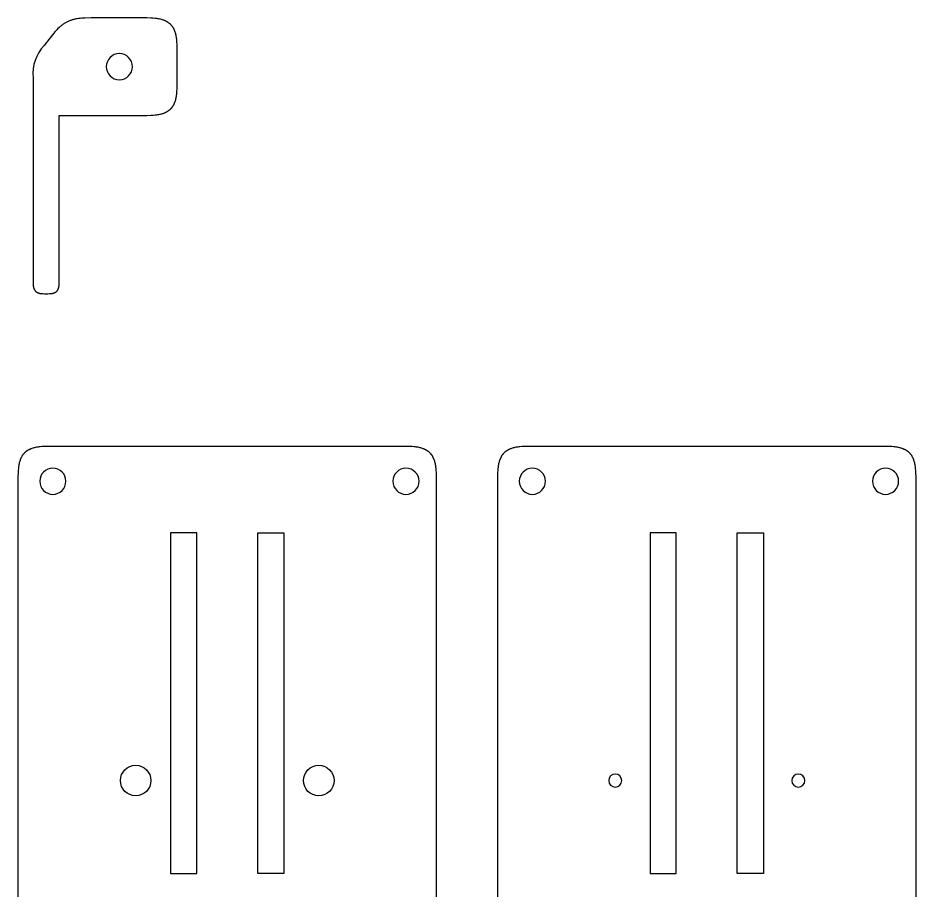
# Model space of a CAD drawing. Extents: x -848 to -427, y -230 to 168.
# Drawn here: x -642 to -436, y -33.7 to 166.2 of the extents above; entities that cross this region are included whole.
import ezdxf

# ---------------------------------------------------------------- set-up
doc = ezdxf.new("R2010")
doc.units = 0
doc.layers.add('DEFAULT', color=7, linetype='CONTINUOUS')

msp = doc.modelspace()

# ---------------------------------------------------------------- linework, layer by layer
at = {"layer": 'DEFAULT'}
msp.add_lwpolyline([(-638.53, 152.52), (-638.53, 106), (-638.53, 105.63), (-638.52, 105.26), (-638.51, 105.08), (-638.5, 104.91), (-638.49, 104.83), (-638.48, 104.74), (-638.46, 104.66), (-638.45, 104.58), (-638.43, 104.5), (-638.42, 104.43), (-638.4, 104.35), (-638.38, 104.28), (-638.35, 104.21), (-638.33, 104.14), (-638.32, 104.11), (-638.3, 104.07), (-638.29, 104.04), (-638.27, 104.01), (-638.26, 103.98), (-638.24, 103.94), (-638.23, 103.91), (-638.21, 103.88), (-638.19, 103.85), (-638.18, 103.82), (-638.16, 103.8), (-638.14, 103.77), (-638.12, 103.74), (-638.1, 103.71), (-638.08, 103.69), (-638.06, 103.66), (-638.04, 103.64), (-638.01, 103.61), (-637.99, 103.59), (-637.97, 103.56), (-637.95, 103.54), (-637.92, 103.52), (-637.9, 103.49), (-637.87, 103.47), (-637.84, 103.45), (-637.82, 103.43), (-637.79, 103.41), (-637.76, 103.39), (-637.74, 103.37), (-637.71, 103.36), (-637.68, 103.34), (-637.65, 103.32), (-637.62, 103.3), (-637.59, 103.29), (-637.56, 103.27), (-637.52, 103.26), (-637.49, 103.24), (-637.46, 103.23), (-637.43, 103.21), (-637.39, 103.2), (-637.32, 103.18), (-637.25, 103.15), (-637.18, 103.13), (-637.1, 103.11), (-637.03, 103.1), (-636.95, 103.08), (-636.87, 103.07), (-636.79, 103.06), (-636.71, 103.05), (-636.62, 103.04), (-636.45, 103.02), (-636.27, 103.01), (-635.91, 103), (-635.53, 103), (-635.16, 103), (-634.79, 103.01), (-634.62, 103.02), (-634.44, 103.04), (-634.36, 103.05), (-634.27, 103.06), (-634.19, 103.07), (-634.11, 103.08), (-634.04, 103.1), (-633.96, 103.11), (-633.88, 103.13), (-633.81, 103.15), (-633.74, 103.18), (-633.67, 103.2), (-633.64, 103.21), (-633.6, 103.23), (-633.57, 103.24), (-633.54, 103.26), (-633.51, 103.27), (-633.48, 103.29), (-633.44, 103.3), (-633.41, 103.32), (-633.38, 103.34), (-633.36, 103.36), (-633.33, 103.37), (-633.3, 103.39), (-633.27, 103.41), (-633.24, 103.43), (-633.22, 103.45), (-633.19, 103.47), (-633.17, 103.49), (-633.14, 103.52), (-633.12, 103.54), (-633.09, 103.56), (-633.07, 103.59), (-633.05, 103.61), (-633.03, 103.64), (-633, 103.66), (-632.98, 103.69), (-632.96, 103.71), (-632.94, 103.74), (-632.92, 103.77), (-632.91, 103.8), (-632.89, 103.82), (-632.87, 103.85), (-632.85, 103.88), (-632.84, 103.91), (-632.82, 103.94), (-632.8, 103.98), (-632.79, 104.01), (-632.77, 104.04), (-632.76, 104.07), (-632.75, 104.11), (-632.73, 104.14), (-632.71, 104.21), (-632.69, 104.28), (-632.67, 104.35), (-632.65, 104.43), (-632.63, 104.5), (-632.61, 104.58), (-632.6, 104.66), (-632.59, 104.74), (-632.58, 104.83), (-632.57, 104.91), (-632.55, 105.08), (-632.54, 105.26), (-632.53, 105.63), (-632.53, 106), (-632.53, 143.88), (-613.47, 143.88), (-612.47, 143.88), (-611.5, 143.9), (-611.02, 143.93), (-610.56, 143.97), (-610.34, 144), (-610.12, 144.02), (-609.9, 144.06), (-609.69, 144.09), (-609.48, 144.14), (-609.27, 144.18), (-609.07, 144.23), (-608.88, 144.29), (-608.69, 144.35), (-608.51, 144.41), (-608.42, 144.45), (-608.33, 144.48), (-608.24, 144.52), (-608.15, 144.56), (-608.07, 144.6), (-607.99, 144.64), (-607.9, 144.69), (-607.82, 144.73), (-607.74, 144.78), (-607.67, 144.82), (-607.59, 144.87), (-607.52, 144.92), (-607.44, 144.97), (-607.37, 145.03), (-607.3, 145.08), (-607.23, 145.14), (-607.16, 145.19), (-607.1, 145.25), (-607.03, 145.31), (-606.97, 145.38), (-606.91, 145.44), (-606.85, 145.5), (-606.79, 145.57), (-606.73, 145.64), (-606.67, 145.71), (-606.62, 145.78), (-606.57, 145.85), (-606.52, 145.92), (-606.47, 146), (-606.42, 146.07), (-606.37, 146.15), (-606.32, 146.23), (-606.28, 146.31), (-606.24, 146.39), (-606.19, 146.48), (-606.15, 146.56), (-606.12, 146.65), (-606.08, 146.73), (-606.04, 146.82), (-606.01, 146.91), (-605.94, 147.1), (-605.88, 147.29), (-605.82, 147.48), (-605.77, 147.68), (-605.73, 147.89), (-605.69, 148.09), (-605.65, 148.31), (-605.62, 148.52), (-605.59, 148.75), (-605.56, 148.97), (-605.52, 149.43), (-605.5, 149.9), (-605.47, 150.88), (-605.47, 151.88), (-605.47, 158.21), (-605.47, 159.21), (-605.5, 160.19), (-605.52, 160.66), (-605.56, 161.12), (-605.59, 161.34), (-605.62, 161.57), (-605.65, 161.78), (-605.69, 162), (-605.73, 162.2), (-605.77, 162.41), (-605.82, 162.61), (-605.88, 162.8), (-605.94, 162.99), (-606.01, 163.18), (-606.04, 163.27), (-606.08, 163.36), (-606.12, 163.44), (-606.15, 163.53), (-606.19, 163.61), (-606.24, 163.7), (-606.28, 163.78), (-606.32, 163.86), (-606.37, 163.94), (-606.42, 164.02), (-606.47, 164.09), (-606.52, 164.17), (-606.57, 164.24), (-606.62, 164.31), (-606.67, 164.38), (-606.73, 164.45), (-606.79, 164.52), (-606.85, 164.59), (-606.91, 164.65), (-606.97, 164.71), (-607.03, 164.78), (-607.1, 164.84), (-607.16, 164.9), (-607.23, 164.95), (-607.3, 165.01), (-607.37, 165.06), (-607.44, 165.12), (-607.52, 165.17), (-607.59, 165.22), (-607.67, 165.27), (-607.74, 165.31), (-607.82, 165.36), (-607.9, 165.4), (-607.99, 165.45), (-608.07, 165.49), (-608.15, 165.53), (-608.24, 165.57), (-608.33, 165.61), (-608.42, 165.64), (-608.51, 165.68), (-608.69, 165.74), (-608.88, 165.8), (-609.07, 165.86), (-609.27, 165.91), (-609.48, 165.95), (-609.69, 166), (-609.9, 166.03), (-610.12, 166.07), (-610.34, 166.09), (-610.56, 166.12), (-611.02, 166.16), (-611.5, 166.19), (-612.47, 166.21), (-613.47, 166.21), (-625.21, 166.21), (-626.67, 166.2), (-627.03, 166.18), (-627.38, 166.16), (-627.74, 166.13), (-628.08, 166.09), (-628.43, 166.04), (-628.59, 166.01), (-628.76, 165.98), (-628.93, 165.94), (-629.09, 165.9), (-629.26, 165.86), (-629.42, 165.82), (-629.58, 165.77), (-629.74, 165.72), (-629.89, 165.67), (-630.05, 165.61), (-630.2, 165.55), (-630.36, 165.48), (-630.51, 165.42), (-630.65, 165.35), (-630.8, 165.27), (-630.95, 165.19), (-631.09, 165.11), (-631.23, 165.03), (-631.37, 164.94), (-631.51, 164.85), (-631.65, 164.76), (-631.79, 164.66), (-631.92, 164.56), (-632.05, 164.46), (-632.18, 164.35), (-632.31, 164.24), (-632.44, 164.13), (-632.57, 164.01), (-632.82, 163.77), (-633.06, 163.52), (-633.3, 163.26), (-633.54, 163), (-633.77, 162.72), (-634.68, 161.58), (-636, 159.88, 0.214442)], format="xyb", close=True, dxfattribs=at)
for points in [[(-546, -88), (-546, 60), (-546, 61), (-546.03, 61.97), (-546.06, 62.44), (-546.1, 62.9), (-546.12, 63.13), (-546.15, 63.35), (-546.18, 63.57), (-546.22, 63.78), (-546.26, 63.99), (-546.31, 64.19), (-546.36, 64.39), (-546.41, 64.59), (-546.47, 64.78), (-546.54, 64.96), (-546.57, 65.05), (-546.61, 65.14), (-546.65, 65.23), (-546.69, 65.31), (-546.73, 65.4), (-546.77, 65.48), (-546.81, 65.56), (-546.85, 65.65), (-546.9, 65.72), (-546.95, 65.8), (-547, 65.88), (-547.05, 65.95), (-547.1, 66.03), (-547.15, 66.1), (-547.21, 66.17), (-547.26, 66.24), (-547.32, 66.31), (-547.38, 66.37), (-547.44, 66.44), (-547.5, 66.5), (-547.56, 66.56), (-547.63, 66.62), (-547.69, 66.68), (-547.76, 66.74), (-547.83, 66.79), (-547.9, 66.85), (-547.97, 66.9), (-548.05, 66.95), (-548.12, 67), (-548.2, 67.05), (-548.28, 67.1), (-548.35, 67.15), (-548.44, 67.19), (-548.52, 67.23), (-548.6, 67.27), (-548.69, 67.31), (-548.77, 67.35), (-548.86, 67.39), (-548.95, 67.43), (-549.04, 67.46), (-549.22, 67.53), (-549.41, 67.59), (-549.61, 67.64), (-549.81, 67.69), (-550.01, 67.74), (-550.22, 67.78), (-550.43, 67.82), (-550.65, 67.85), (-550.87, 67.88), (-551.1, 67.9), (-551.56, 67.94), (-552.03, 67.97), (-553, 68), (-554, 68), (-634, 68), (-635, 68), (-635.97, 67.97), (-636.44, 67.94), (-636.9, 67.9), (-637.13, 67.88), (-637.35, 67.85), (-637.57, 67.82), (-637.78, 67.78), (-637.99, 67.74), (-638.19, 67.69), (-638.39, 67.64), (-638.59, 67.59), (-638.78, 67.53), (-638.96, 67.46), (-639.05, 67.43), (-639.14, 67.39), (-639.23, 67.35), (-639.31, 67.31), (-639.4, 67.27), (-639.48, 67.23), (-639.56, 67.19), (-639.65, 67.15), (-639.72, 67.1), (-639.8, 67.05), (-639.88, 67), (-639.95, 66.95), (-640.03, 66.9), (-640.1, 66.85), (-640.17, 66.79), (-640.24, 66.74), (-640.31, 66.68), (-640.37, 66.62), (-640.44, 66.56), (-640.5, 66.5), (-640.56, 66.44), (-640.62, 66.37), (-640.68, 66.31), (-640.74, 66.24), (-640.79, 66.17), (-640.85, 66.1), (-640.9, 66.03), (-640.95, 65.95), (-641, 65.88), (-641.05, 65.8), (-641.1, 65.72), (-641.15, 65.65), (-641.19, 65.56), (-641.23, 65.48), (-641.27, 65.4), (-641.31, 65.31), (-641.35, 65.23), (-641.39, 65.14), (-641.43, 65.05), (-641.46, 64.96), (-641.53, 64.78), (-641.59, 64.59), (-641.64, 64.39), (-641.69, 64.19), (-641.74, 63.99), (-641.78, 63.78), (-641.82, 63.57), (-641.85, 63.35), (-641.88, 63.13), (-641.9, 62.9), (-641.94, 62.44), (-641.97, 61.97), (-642, 61), (-642, 60), (-642, -88)], [(-436, -88), (-436, 60), (-436, 61), (-436.03, 61.97), (-436.06, 62.44), (-436.1, 62.9), (-436.12, 63.13), (-436.15, 63.35), (-436.18, 63.57), (-436.22, 63.78), (-436.26, 63.99), (-436.31, 64.19), (-436.36, 64.39), (-436.41, 64.59), (-436.47, 64.78), (-436.54, 64.96), (-436.57, 65.05), (-436.61, 65.14), (-436.65, 65.23), (-436.69, 65.31), (-436.73, 65.4), (-436.77, 65.48), (-436.81, 65.56), (-436.85, 65.65), (-436.9, 65.72), (-436.95, 65.8), (-437, 65.88), (-437.05, 65.95), (-437.1, 66.03), (-437.15, 66.1), (-437.21, 66.17), (-437.26, 66.24), (-437.32, 66.31), (-437.38, 66.37), (-437.44, 66.44), (-437.5, 66.5), (-437.56, 66.56), (-437.63, 66.62), (-437.69, 66.68), (-437.76, 66.74), (-437.83, 66.79), (-437.9, 66.85), (-437.97, 66.9), (-438.05, 66.95), (-438.12, 67), (-438.2, 67.05), (-438.28, 67.1), (-438.35, 67.15), (-438.44, 67.19), (-438.52, 67.23), (-438.6, 67.27), (-438.69, 67.31), (-438.77, 67.35), (-438.86, 67.39), (-438.95, 67.43), (-439.04, 67.46), (-439.22, 67.53), (-439.41, 67.59), (-439.61, 67.64), (-439.81, 67.69), (-440.01, 67.74), (-440.22, 67.78), (-440.43, 67.82), (-440.65, 67.85), (-440.87, 67.88), (-441.1, 67.9), (-441.56, 67.94), (-442.03, 67.97), (-443, 68), (-444, 68), (-524, 68), (-525, 68), (-525.97, 67.97), (-526.44, 67.94), (-526.9, 67.9), (-527.13, 67.88), (-527.35, 67.85), (-527.57, 67.82), (-527.78, 67.78), (-527.99, 67.74), (-528.19, 67.69), (-528.39, 67.64), (-528.59, 67.59), (-528.78, 67.53), (-528.96, 67.46), (-529.05, 67.43), (-529.14, 67.39), (-529.23, 67.35), (-529.31, 67.31), (-529.4, 67.27), (-529.48, 67.23), (-529.56, 67.19), (-529.65, 67.15), (-529.72, 67.1), (-529.8, 67.05), (-529.88, 67), (-529.95, 66.95), (-530.03, 66.9), (-530.1, 66.85), (-530.17, 66.79), (-530.24, 66.74), (-530.31, 66.68), (-530.37, 66.62), (-530.44, 66.56), (-530.5, 66.5), (-530.56, 66.44), (-530.62, 66.37), (-530.68, 66.31), (-530.74, 66.24), (-530.79, 66.17), (-530.85, 66.1), (-530.9, 66.03), (-530.95, 65.95), (-531, 65.88), (-531.05, 65.8), (-531.1, 65.72), (-531.15, 65.65), (-531.19, 65.56), (-531.23, 65.48), (-531.27, 65.4), (-531.31, 65.31), (-531.35, 65.23), (-531.39, 65.14), (-531.43, 65.05), (-531.46, 64.96), (-531.53, 64.78), (-531.59, 64.59), (-531.64, 64.39), (-531.69, 64.19), (-531.74, 63.99), (-531.78, 63.78), (-531.82, 63.57), (-531.85, 63.35), (-531.88, 63.13), (-531.9, 62.9), (-531.94, 62.44), (-531.97, 61.97), (-532, 61), (-532, 60), (-532, -88)]]:
    msp.add_lwpolyline(points, dxfattribs=at)
for points in [[(-601, -29.93), (-601, 48.15), (-607, 48.15), (-607, -29.93)], [(-587, 48.15), (-581, 48.15), (-581, -29.93), (-587, -29.93)], [(-491, -29.93), (-491, 48.15), (-497, 48.15), (-497, -29.93)], [(-477, 48.15), (-471, 48.15), (-471, -29.93), (-477, -29.93)]]:
    msp.add_lwpolyline(points, close=True, dxfattribs=at)
at = {"layer": 'DEFAULT', "extrusion": (0, 0, -1)}
for centre, radius in [((618.73, 155.05, -5.94), 3), ((634, 60, -5.94), 3), ((553, 60, -5.94), 3), ((524, 60, -5.94), 3), ((443, 60, -5.94), 3), ((505, -8.62, -5.94), 1.5), ((463, -8.62, -5.94), 1.5)]:
    msp.add_circle(centre, radius, dxfattribs=at)
at = {"layer": 'DEFAULT'}
for centre in [(-615, -8.62, 5.94), (-573, -8.62, 5.94)]:
    msp.add_circle(centre, 3.5, dxfattribs=at)

doc.saveas('drawing.dxf')
